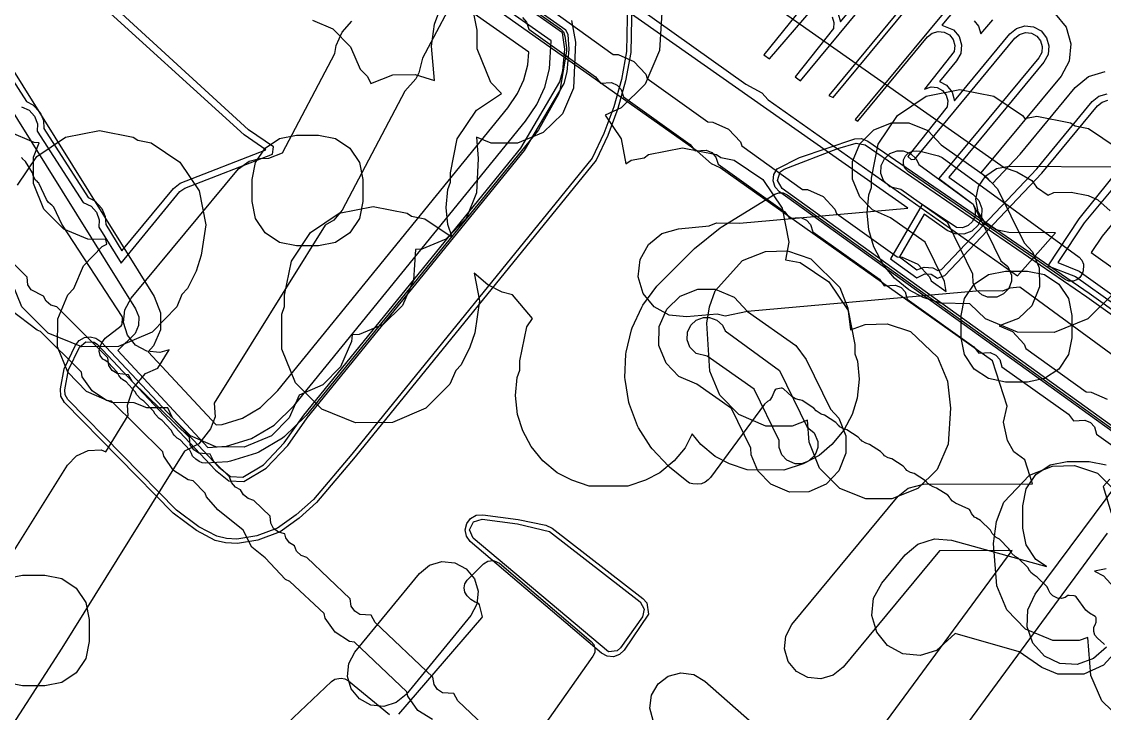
# Model space of a CAD drawing. Header units: metres. Extents: x -2677 to -840, y 169 to 1487.
# Drawn here: x -1929.45 to -1880.57, y 335.8 to 367.03 of the extents above; entities that cross this region are included whole.
import ezdxf

# ---------------------------------------------------------------- set-up
doc = ezdxf.new("R2010")
doc.units = ezdxf.units.M
doc.layers.add('AI_GREENING_EXCLUSIONS', color=1, linetype='Continuous')
doc.layers.add('AI_GREENING_LAWN', color=82, linetype='Continuous')

msp = doc.modelspace()

# ---------------------------------------------------------------- linework, layer by layer
at = {"layer": 'AI_GREENING_EXCLUSIONS'}
for points in [[(-1901.883, 368.701), (-1901.945, 365.64), (-1902.183, 364.361), (-1902.531, 363.111), (-1902.986, 361.896), (-1903.518, 360.777), (-1914.39, 347.377), (-1916.135, 345.325), (-1916.921, 344.611), (-1917.785, 343.994), (-1918.788, 343.622), (-1919.702, 343.475), (-1920.244, 343.504), (-1920.713, 343.614), (-1921.56, 344.059), (-1922.608, 344.835), (-1927.51, 349.835), (-1927.679, 350.12), (-1927.697, 350.451), (-1927.529, 351.353), (-1927.012, 352.425), (-1926.848, 352.634), (-1926.618, 352.767), (-1926.354, 352.804), (-1926.096, 352.74), (-1925.88, 352.585), (-1920.549, 346.922), (-1920.02, 346.492), (-1919.465, 346.466), (-1918.528, 347.028), (-1917.593, 348.022), (-1916.718, 349.27), (-1906.917, 361.321), (-1905.151, 364.311), (-1905.021, 364.803), (-1904.935, 365.788), (-1905.032, 366.517), (-1936.684, 388.729)], [(-1902.083, 368.704), (-1902.142, 365.676), (-1902.376, 364.415), (-1902.718, 363.181), (-1903.167, 361.982), (-1903.698, 360.862), (-1914.545, 347.504), (-1916.282, 345.461), (-1917.051, 344.763), (-1917.896, 344.161), (-1918.831, 343.817), (-1919.732, 343.673), (-1920.209, 343.701), (-1920.634, 343.798), (-1921.453, 344.229), (-1922.465, 344.975), (-1927.367, 349.974), (-1927.487, 350.178), (-1927.5, 350.414), (-1927.333, 351.317), (-1926.834, 352.333), (-1926.552, 352.578), (-1926.18, 352.559), (-1926.026, 352.448), (-1920.692, 346.78), (-1920.095, 346.295), (-1919.414, 346.264), (-1918.405, 346.869), (-1917.438, 347.896), (-1916.563, 349.144), (-1906.747, 361.212), (-1904.965, 364.232), (-1904.823, 364.769), (-1904.734, 365.783), (-1904.774, 366.453), (-1904.882, 366.651), (-1936.586, 388.904)], [(-1936.992, 374.411), (-1924.309, 354.069), (-1924.163, 353.707), (-1924.168, 353.316), (-1924.321, 352.957), (-1925.101, 352.181), (-1921.049, 347.805), (-1920.207, 347.86), (-1919.074, 348.211), (-1918.053, 348.816), (-1917.146, 349.695), (-1906.704, 362.533), (-1906.191, 363.286), (-1905.834, 364.07), (-1905.614, 364.903), (-1905.548, 366.162), (-1936.846, 388.109)], [(-1936.143, 374.941), (-1923.471, 354.615), (-1923.18, 353.891), (-1923.189, 353.11), (-1923.496, 352.392), (-1923.735, 352.117), (-1920.671, 348.832), (-1920.391, 348.85), (-1919.483, 349.132), (-1918.664, 349.616), (-1917.884, 350.372), (-1907.507, 363.131), (-1907.066, 363.778), (-1906.779, 364.408), (-1906.602, 365.076), (-1906.552, 365.644), (-1936.621, 386.73)], [(-1901.995, 372.331), (-1885.098, 360.446), (-1884.516, 360.255), (-1883.848, 359.853), (-1883.631, 359.56), (-1883.112, 359.199), (-1882.847, 359.316), (-1882.067, 359.335), (-1881.301, 359.184), (-1880.86, 358.985), (-1880.307, 358.487)], [(-1901.995, 372.331), (-1885.098, 360.446), (-1884.516, 360.255), (-1883.848, 359.853), (-1883.631, 359.56), (-1883.112, 359.199), (-1882.847, 359.316), (-1882.067, 359.335), (-1881.301, 359.184), (-1880.86, 358.985), (-1880.307, 358.487)], [(-1907.141, 371.614), (-1896.757, 364.213), (-1896.033, 363.813), (-1895.742, 363.505), (-1884.5, 355.561), (-1882.779, 357.49), (-1884.889, 357.506), (-1885.462, 357.624), (-1885.946, 357.953), (-1886.268, 358.442), (-1886.378, 359.017), (-1886.259, 359.59), (-1885.93, 360.074), (-1885.441, 360.396), (-1884.866, 360.506), (-1880.155, 360.47)], [(-1892.855, 367.245), (-1892.777, 366.984), (-1892.804, 366.712), (-1894.537, 364.535), (-1894.287, 364.359), (-1889.485, 370.162)], [(-1892.59, 367.386), (-1892.479, 367.015), (-1889.716, 370.354)], [(-1858.336, 335.961), (-1884.393, 355.042), (-1884.843, 355.002), (-1885.169, 354.858), (-1886.193, 354.882), (-1896.689, 353.945), (-1897.696, 353.737), (-1898.051, 353.823), (-1899.441, 353.699), (-1900.217, 353.782), (-1900.902, 354.156), (-1901.391, 354.764), (-1901.611, 355.513), (-1901.528, 356.289), (-1901.154, 356.974), (-1900.546, 357.463), (-1899.797, 357.683), (-1898.409, 357.807), (-1898.077, 357.954), (-1897.045, 357.929), (-1889.438, 358.608), (-1904.289, 369.053)], [(-1858.336, 335.961), (-1884.393, 355.042), (-1884.843, 355.002), (-1885.169, 354.858), (-1886.193, 354.882), (-1896.689, 353.945), (-1897.696, 353.737), (-1898.051, 353.823), (-1899.441, 353.699), (-1900.217, 353.782), (-1900.902, 354.156), (-1901.391, 354.764), (-1901.611, 355.513), (-1901.528, 356.289), (-1901.154, 356.974), (-1900.546, 357.463), (-1899.797, 357.683), (-1898.409, 357.807), (-1898.077, 357.954), (-1897.045, 357.929), (-1889.438, 358.608), (-1904.289, 369.053)], [(-1888.406, 369.27), (-1893.017, 363.697), (-1892.81, 363.61), (-1888.27, 369.097)], [(-1890.402, 335.459), (-1884.733, 343.159), (-1888.016, 343.147), (-1892.362, 337.896), (-1892.816, 337.526), (-1893.377, 337.358), (-1893.959, 337.418), (-1894.474, 337.696), (-1894.844, 338.15), (-1895.011, 338.711), (-1894.952, 339.293), (-1894.674, 339.808), (-1889.88, 345.601), (-1889.426, 345.971), (-1888.73, 346.145), (-1883.818, 346.163), (-1884.169, 347.244), (-1884.661, 347.616), (-1884.946, 348.127), (-1885.121, 348.955), (-1884.955, 349.67), (-1885.616, 351.711), (-1897.913, 360.431), (-1898.302, 360.605), (-1898.95, 361.183), (-1909.599, 368.698), (-1911.355, 365.375), (-1911.513, 364.718), (-1911.657, 364.444), (-1912.144, 363.883), (-1914.98, 358.518), (-1915.35, 358.064), (-1915.75, 357.848), (-1920.754, 349.805), (-1920.721, 349.189), (-1920.927, 348.641), (-1921.447, 347.974), (-1922.102, 347.64), (-1927.631, 338.753), (-1931.175, 333.281)], [(-1929.459, 363.19), (-1929.109, 363.027), (-1928.866, 362.758), (-1928.74, 362.408), (-1928.749, 362.087), (-1926.669, 358.859), (-1926.318, 358.696), (-1926.076, 358.427), (-1925.95, 358.077), (-1925.959, 357.757), (-1924.965, 356.123), (-1922.311, 359.366), (-1922.081, 359.512), (-1918.123, 361.042), (-1918.078, 361.38), (-1919.208, 362.138), (-1926.371, 368.724)], [(-1931.237, 366.529), (-1929.233, 363.418), (-1928.941, 363.275), (-1928.617, 362.926), (-1928.466, 362.565), (-1928.446, 362.198), (-1926.443, 359.087), (-1926.151, 358.944), (-1925.827, 358.595), (-1925.676, 358.234), (-1925.656, 357.867), (-1924.924, 356.687), (-1922.599, 359.497), (-1922.296, 359.743), (-1918.423, 361.248), (-1919.411, 361.916), (-1926.429, 368.318)], [(-1900.509, 368.187), (-1900.656, 365.72), (-1901.303, 364.211), (-1902.383, 363.131), (-1903.111, 362.81), (-1902.391, 361.734), (-1902.169, 360.615), (-1901.934, 360.773), (-1901.351, 360.888), (-1901.146, 361.026), (-1899.615, 361.33), (-1898.084, 361.026), (-1897.885, 360.892), (-1897.282, 360.773), (-1895.985, 359.905), (-1895.117, 358.608), (-1894.813, 357.077), (-1894.971, 356.282), (-1894.301, 356.149), (-1893.004, 355.281), (-1892.136, 353.984), (-1891.832, 352.453), (-1891.832, 352.027), (-1891.711, 351.698), (-1891.638, 350.886), (-1891.727, 350.037), (-1891.959, 349.295), (-1892.331, 348.592), (-1892.875, 347.938), (-1893.454, 347.448), (-1894.172, 347.07), (-1895.04, 346.785), (-1896.701, 346.801), (-1897.496, 347.07), (-1898.146, 347.405), (-1898.793, 347.938), (-1899.177, 348.415), (-1899.496, 347.79), (-1899.997, 347.2), (-1900.64, 346.667), (-1901.294, 346.332), (-1902.085, 346.063), (-1903.824, 346.063), (-1904.618, 346.332), (-1905.268, 346.667), (-1905.916, 347.2), (-1906.455, 347.854), (-1906.823, 348.557), (-1907.059, 349.299), (-1907.149, 350.148), (-1907.075, 350.96), (-1907.075, 350.96), (-1906.954, 351.289), (-1906.954, 351.715), (-1906.65, 353.246), (-1906.39, 353.634), (-1907.297, 354.693), (-1907.751, 354.82), (-1908.401, 355.155), (-1909.025, 355.672), (-1908.777, 354.427), (-1908.998, 352.986), (-1909.21, 352.331), (-1909.603, 351.541), (-1909.852, 351.274), (-1910.124, 350.661), (-1911.204, 349.581), (-1912.713, 348.934), (-1914.374, 348.918), (-1915.896, 349.538), (-1917.083, 350.725), (-1917.703, 352.247), (-1917.703, 353.831), (-1917.579, 354.167), (-1917.579, 354.68), (-1917.275, 356.211), (-1916.407, 357.508), (-1915.11, 358.376), (-1913.579, 358.68), (-1912.048, 358.376), (-1911.849, 358.242), (-1911.246, 358.123), (-1910.016, 357.301), (-1910.208, 357.864), (-1910.282, 358.636), (-1910.208, 359.448), (-1910.087, 359.777), (-1910.087, 360.203), (-1909.783, 361.734), (-1908.915, 363.031), (-1907.791, 363.783), (-1908.262, 364.275), (-1908.882, 365.797), (-1908.882, 366.64), (-1909.031, 367.39)], [(-1893.661, 368.375), (-1895.945, 365.53), (-1895.683, 365.345), (-1893.801, 367.537)], [(-1887.192, 368.204), (-1891.817, 362.614), (-1891.701, 362.533), (-1888.554, 366.336), (-1888.342, 366.509), (-1888.08, 366.587), (-1887.808, 366.559), (-1887.568, 366.429), (-1887.396, 366.218), (-1887.317, 365.956), (-1887.345, 365.684), (-1888.685, 363.981), (-1888.396, 364.081), (-1888.125, 364.054), (-1887.884, 363.924), (-1887.712, 363.712), (-1887.634, 363.45), (-1887.662, 363.179), (-1889.445, 360.939), (-1889.297, 360.812), (-1889.135, 360.813), (-1884.609, 366.283), (-1884.397, 366.455), (-1884.136, 366.533), (-1883.864, 366.505), (-1883.623, 366.376), (-1883.451, 366.164), (-1883.373, 365.902), (-1883.401, 365.63), (-1883.53, 365.39), (-1888.037, 359.944), (-1886.497, 358.792), (-1886.399, 358.537), (-1886.406, 358.264), (-1886.517, 358.014), (-1886.715, 357.826), (-1886.97, 357.728), (-1887.243, 357.735), (-1888.797, 358.767), (-1890.22, 356.321), (-1889.036, 355.463), (-1888.67, 355.642), (-1888.397, 355.623), (-1888.111, 355.452), (-1887.771, 355.563), (-1883.4, 360.19), (-1880.887, 363.227), (-1880.675, 363.399), (-1880.413, 363.478)], [(-1916.319, 367.097), (-1915.409, 366.702), (-1914.599, 365.891), (-1914.163, 364.884), (-1913.832, 364.553), (-1913.684, 364.233), (-1912.686, 364.622), (-1911.692, 364.649), (-1910.816, 364.371), (-1910.944, 365.923), (-1910.814, 366.921), (-1910.475, 367.796)], [(-1886.961, 368.013), (-1887.91, 366.865), (-1887.377, 366.661), (-1887.13, 366.358), (-1887.019, 365.984), (-1887.058, 365.596), (-1887.244, 365.253), (-1888.01, 364.326), (-1887.693, 364.155), (-1887.447, 363.852), (-1887.337, 363.456), (-1884.84, 366.474), (-1884.538, 366.72), (-1884.164, 366.832), (-1883.776, 366.792), (-1883.432, 366.607), (-1883.186, 366.304), (-1883.074, 365.93), (-1883.114, 365.542), (-1883.299, 365.199), (-1887.599, 360.003), (-1886.512, 359.235), (-1886.243, 358.952), (-1886.103, 358.588), (-1886.114, 358.198), (-1886.272, 357.841), (-1886.555, 357.572), (-1886.919, 357.432), (-1887.309, 357.443), (-1887.666, 357.601), (-1888.702, 358.333), (-1889.824, 356.405), (-1889.033, 355.831), (-1888.707, 355.94), (-1888.318, 355.912), (-1888.091, 355.799), (-1887.919, 355.843), (-1883.625, 360.389), (-1881.118, 363.418), (-1880.815, 363.665), (-1880.442, 363.776)], [(-1904.631, 367.085), (-1904.449, 366.096), (-1904.531, 364.023), (-1905.029, 362.872), (-1905.906, 362.017), (-1907.071, 361.547), (-1908.259, 361.547), (-1908.923, 361.808), (-1908.838, 360.846), (-1908.915, 359.301), (-1909.385, 358.136), (-1910.307, 357.214), (-1911.391, 356.761), (-1911.677, 356.744), (-1911.759, 355.363), (-1912.257, 354.212), (-1913.134, 353.357), (-1914.218, 352.904), (-1914.535, 352.887), (-1914.552, 352.591), (-1915.05, 351.44), (-1915.86, 350.63), (-1916.92, 350.17), (-1917.366, 349.143), (-1918.176, 348.333), (-1919.408, 347.818), (-1920.677, 347.835), (-1921.828, 348.333), (-1922.638, 349.143), (-1922.847, 349.603), (-1923.8, 349.603), (-1924.37, 349.827), (-1925.374, 349.841), (-1926.515, 350.333), (-1927.363, 351.2), (-1927.831, 352.354), (-1927.817, 353.611), (-1927.363, 354.695), (-1927.091, 354.985), (-1926.662, 356.011), (-1925.814, 356.878), (-1925.603, 356.981), (-1925.643, 357.194), (-1926.462, 357.209), (-1927.545, 357.662), (-1928.451, 358.568), (-1928.919, 359.721), (-1928.919, 360.909), (-1928.665, 361.552), (-1928.878, 361.566), (-1930.018, 362.058)], [(-1906.839, 367.21), (-1906.652, 367.011), (-1906.558, 366.684), (-1903.547, 364.537), (-1903.324, 364.244), (-1902.816, 364.276), (-1902.567, 364.163), (-1902.38, 363.965), (-1902.285, 363.637), (-1899.275, 361.49), (-1899.052, 361.198), (-1898.543, 361.229), (-1898.294, 361.117), (-1898.107, 360.918), (-1898.013, 360.591), (-1895.002, 358.444), (-1894.779, 358.151), (-1894.271, 358.183), (-1894.022, 358.07), (-1893.835, 357.871), (-1893.74, 357.544), (-1890.73, 355.397), (-1890.507, 355.105), (-1889.998, 355.136), (-1889.749, 355.024), (-1889.562, 354.825), (-1889.468, 354.497), (-1886.457, 352.351), (-1886.234, 352.058), (-1885.726, 352.089), (-1885.477, 351.977), (-1885.29, 351.778), (-1885.195, 351.451), (-1882.185, 349.304), (-1881.962, 349.012), (-1881.453, 349.043), (-1881.204, 348.931), (-1881.017, 348.732), (-1880.923, 348.404), (-1877.912, 346.258)], [(-1905.478, 367.51), (-1902.749, 365.549), (-1902.524, 365.542), (-1901.812, 365.222), (-1901.277, 364.654), (-1901.205, 364.464), (-1898.476, 362.503), (-1898.251, 362.496), (-1897.54, 362.175), (-1897.005, 361.607), (-1896.933, 361.417), (-1894.204, 359.456), (-1893.979, 359.449), (-1893.267, 359.129), (-1892.732, 358.561), (-1892.66, 358.371), (-1889.931, 356.41), (-1889.706, 356.403), (-1888.995, 356.082), (-1888.46, 355.514), (-1888.388, 355.324), (-1887.718, 354.847), (-1887.79, 355.294), (-1888.661, 357.079), (-1890.221, 358.177), (-1891.038, 358.527), (-1891.618, 359.127), (-1891.935, 359.922), (-1891.935, 360.713), (-1891.618, 361.509), (-1890.978, 362.149), (-1890.183, 362.466), (-1889.392, 362.466), (-1888.537, 362.109), (-1887.936, 361.461), (-1885.937, 360.053), (-1885.399, 359.488), (-1884.194, 357.045), (-1883.811, 356.643), (-1883.509, 355.921), (-1883.494, 355.056), (-1883.851, 354.201), (-1884.451, 353.621), (-1885.318, 353.304), (-1884.722, 353.036), (-1884.187, 352.467), (-1884.115, 352.278), (-1881.386, 350.316), (-1881.161, 350.31), (-1880.45, 349.989)], [(-1886.444, 367.068), (-1886.247, 366.826), (-1886.141, 366.471), (-1885.611, 367.111)], [(-1882.795, 367.377), (-1882.302, 366.772), (-1882.079, 366.024), (-1882.158, 365.248), (-1882.529, 364.561), (-1886.141, 360.197), (-1885.626, 359.726), (-1884.375, 361.051), (-1881.888, 364.056), (-1881.283, 364.548), (-1880.536, 364.772)], [(-1931.38, 340.625), (-1927.382, 347.01), (-1926.981, 347.436), (-1926.447, 347.676), (-1925.862, 347.694), (-1925.651, 347.614), (-1924.636, 349.245), (-1924.673, 349.72), (-1924.412, 350.478), (-1923.865, 351.14), (-1923.306, 351.383), (-1922.787, 352.216), (-1923.212, 352.089), (-1923.794, 352.149), (-1924.309, 352.427), (-1924.679, 352.881), (-1924.846, 353.442), (-1924.787, 354.024), (-1924.509, 354.539), (-1919.663, 360.389), (-1919.184, 360.725), (-1918.718, 360.847), (-1918.287, 360.861), (-1917.681, 361.111), (-1915.31, 365.597), (-1915.258, 365.953), (-1914.988, 366.55), (-1914.545, 367.045)], [(-1880.169, 354.743), (-1881.313, 353.62), (-1882.835, 353), (-1884.496, 353.016), (-1885.941, 353.62), (-1886.639, 354.297), (-1887.958, 354.313), (-1888.753, 354.582), (-1889.403, 354.917), (-1890.05, 355.45), (-1890.547, 356.04), (-1890.98, 356.867), (-1891.21, 357.626), (-1891.284, 358.398), (-1891.21, 359.21), (-1891.21, 359.21), (-1891.089, 359.539), (-1891.089, 359.965), (-1890.785, 361.496), (-1889.917, 362.793), (-1888.62, 363.661), (-1887.089, 363.965), (-1885.558, 363.661), (-1884.261, 362.793), (-1884.167, 362.654), (-1883.624, 362.762), (-1882.093, 362.458), (-1881.894, 362.324), (-1881.291, 362.205), (-1879.994, 361.337)], [(-1929.636, 359.646), (-1928.768, 360.943), (-1927.471, 361.811), (-1925.94, 362.115), (-1924.409, 361.811), (-1924.21, 361.677), (-1924.21, 361.677), (-1923.607, 361.558), (-1922.31, 360.69), (-1921.442, 359.393), (-1921.138, 357.862), (-1921.345, 356.491), (-1921.571, 355.766), (-1921.964, 354.976), (-1922.213, 354.709), (-1922.442, 354.16), (-1923.565, 353.016), (-1925.074, 352.369), (-1926.735, 352.353), (-1928.257, 352.973), (-1929.444, 354.16), (-1930.064, 355.682)], [(-1854.617, 330.089), (-1895.238, 359.341), (-1895.435, 359.558), (-1895.435, 359.558), (-1895.525, 359.836), (-1895.495, 360.127), (-1895.348, 360.379), (-1894.335, 360.891), (-1891.839, 361.731), (-1891.533, 361.749), (-1891.25, 361.635), (-1881.253, 354.772), (-1869.29, 346.216)], [(-1854.128, 329.982), (-1895.121, 359.503), (-1895.326, 359.857), (-1895.2, 360.245), (-1895.03, 360.367), (-1895.03, 360.367), (-1892.598, 361.305), (-1891.783, 361.538), (-1891.363, 361.47), (-1881.369, 354.609), (-1869.406, 346.053)], [(-1879.627, 360.733), (-1881.72, 358.12), (-1883.13, 356.01), (-1881.877, 355.517), (-1880.059, 354.223)], [(-1879.526, 360.301), (-1881.479, 357.94), (-1882.67, 356.159), (-1881.703, 355.762), (-1880.02, 354.563)], [(-1878.755, 359.664), (-1880.676, 357.342), (-1881.171, 356.602), (-1879.967, 355.753)], [(-1907.148, 333.906), (-1909.756, 336.375), (-1909.937, 336.695), (-1910.445, 336.735), (-1910.676, 336.88), (-1910.834, 337.103), (-1910.882, 337.44), (-1913.491, 339.909), (-1913.671, 340.23), (-1914.179, 340.269), (-1914.41, 340.415), (-1914.568, 340.638), (-1914.617, 340.975), (-1916.581, 342.834), (-1916.839, 342.935), (-1917.035, 343.125), (-1917.139, 343.364), (-1917.36, 343.499), (-1917.521, 343.72), (-1917.567, 343.909), (-1917.857, 343.984), (-1918.073, 344.152), (-1918.208, 344.39), (-1918.23, 344.7), (-1918.966, 345.418), (-1919.228, 345.496), (-1919.44, 345.669), (-1919.563, 345.898), (-1919.795, 346.014), (-1919.975, 346.22), (-1920.061, 346.486), (-1920.77, 347.178), (-1920.945, 347.501), (-1921.453, 347.548), (-1921.682, 347.697), (-1921.836, 347.922), (-1921.88, 348.26), (-1924.45, 350.769), (-1924.626, 351.092), (-1925.133, 351.139), (-1925.362, 351.288), (-1925.517, 351.513), (-1925.56, 351.851), (-1927.866, 354.154), (-1928.127, 354.235), (-1928.336, 354.41), (-1928.457, 354.641), (-1929.013, 354.926), (-1929.164, 355.153), (-1929.204, 355.492), (-1931.743, 358.032)], [(-1910.909, 335.52), (-1911.569, 335.936), (-1912.021, 336.573), (-1912.066, 336.771), (-1914.421, 339.017), (-1914.643, 339.055), (-1915.304, 339.471), (-1915.755, 340.107), (-1915.8, 340.305), (-1917.338, 341.761), (-1917.543, 341.842), (-1918.45, 342.829), (-1919.057, 343.303), (-1919.454, 344.077), (-1920.591, 344.986), (-1921.103, 345.575), (-1921.159, 345.741), (-1921.714, 346.3), (-1921.935, 346.341), (-1922.59, 346.767), (-1923.031, 347.41), (-1923.073, 347.609), (-1925.394, 349.891), (-1925.616, 349.932), (-1926.27, 350.357), (-1926.711, 351.001), (-1926.754, 351.202), (-1928.598, 353.047), (-1928.75, 353.094), (-1929.932, 354.007)], [(-1879.966, 338.68), (-1880.613, 337.981), (-1881.495, 337.572), (-1882.675, 337.572), (-1883.398, 337.874), (-1884.421, 338.581), (-1887.311, 339.409), (-1888.144, 338.642), (-1888.892, 338.418), (-1889.668, 338.498), (-1890.355, 338.869), (-1890.847, 339.474), (-1891.071, 340.222), (-1890.991, 340.998), (-1890.991, 340.998), (-1890.62, 341.685), (-1889.559, 342.967), (-1888.989, 343.441), (-1888.246, 343.679), (-1887.468, 343.615), (-1883.188, 342.432), (-1883.672, 342.756), (-1884.106, 343.405), (-1884.258, 344.17), (-1884.258, 345.17), (-1884.106, 345.935), (-1883.672, 346.584), (-1883.023, 347.018), (-1882.258, 347.17), (-1881.258, 347.17), (-1880.493, 347.018)], [(-1879.805, 335.509), (-1880.682, 336.364), (-1881.18, 337.515), (-1881.32, 339.234), (-1881.705, 339.09), (-1882.893, 339.09), (-1884.125, 339.605), (-1884.98, 340.482), (-1885.433, 341.566), (-1885.578, 343.466), (-1885.448, 344.464), (-1885.109, 345.339), (-1883.949, 346.561), (-1882.919, 346.968), (-1881.925, 346.995), (-1880.875, 346.643), (-1879.565, 345.338)], [(-1880.482, 338.798), (-1881.061, 338.275), (-1881.796, 338.014), (-1882.576, 338.054), (-1883.28, 338.39), (-1883.803, 338.969), (-1884.064, 339.704), (-1884.024, 340.484), (-1883.688, 341.188), (-1879.957, 346.194)], [(-1880.33, 346.381), (-1880.626, 346.042), (-1880.27, 344.858)], [(-1880.45, 343.937), (-1887.999, 333.662)], [(-1880.493, 342.322), (-1881.023, 342.217), (-1880.613, 342.005), (-1879.966, 341.306)], [(-1900.944, 335.48), (-1901.094, 336.046), (-1901.015, 336.626), (-1900.721, 337.132), (-1900.256, 337.487), (-1899.69, 337.636), (-1899.11, 337.558), (-1898.604, 337.264), (-1893.834, 333.052)]]:
    msp.add_lwpolyline(points, dxfattribs=at)
for points in [[(-1915.284, 357.054), (-1916.049, 356.902), (-1917.049, 356.902), (-1917.814, 357.054), (-1918.463, 357.488), (-1918.897, 358.137), (-1919.049, 358.902), (-1919.049, 359.902), (-1918.897, 360.667), (-1918.463, 361.316), (-1917.814, 361.75), (-1917.049, 361.902), (-1916.049, 361.902), (-1915.284, 361.75), (-1914.635, 361.316), (-1914.201, 360.667), (-1914.049, 359.902), (-1914.049, 358.902), (-1914.201, 358.137), (-1914.635, 357.488), (-1915.284, 357.054)], [(-1890.541, 359.853), (-1890.661, 360.179), (-1890.646, 360.529), (-1890.5, 360.842), (-1890.252, 361.071), (-1889.926, 361.191), (-1889.649, 361.191), (-1889.323, 361.071), (-1889.074, 360.842), (-1888.952, 360.586), (-1886.498, 358.793), (-1885.244, 356.233), (-1884.929, 355.976), (-1884.769, 355.591), (-1884.769, 355.313), (-1884.889, 354.988), (-1885.118, 354.739), (-1885.431, 354.593), (-1885.854, 354.593), (-1886.107, 354.699), (-1886.355, 354.928), (-1886.501, 355.241), (-1886.508, 355.63), (-1887.639, 357.949), (-1889.762, 359.444), (-1890.252, 359.565), (-1890.541, 359.853)], [(-1898.142, 354.873), (-1896.904, 356.246), (-1895.874, 356.653), (-1894.88, 356.68), (-1893.83, 356.328), (-1892.52, 355.023), (-1892.159, 354.094), (-1892.032, 353.113), (-1891.373, 353.361), (-1890.379, 353.388), (-1889.329, 353.036), (-1888.105, 351.877), (-1887.658, 350.802), (-1887.525, 349.585), (-1887.619, 347.959), (-1888.117, 346.808), (-1888.994, 345.953), (-1890.159, 345.483), (-1891.347, 345.483), (-1892.512, 345.953), (-1893.434, 346.875), (-1893.904, 348.04), (-1893.974, 349.045), (-1894.66, 348.775), (-1895.848, 348.775), (-1897.08, 349.29), (-1897.935, 350.167), (-1898.388, 351.251), (-1898.52, 353.422), (-1898.403, 354.149), (-1898.142, 354.873)], [(-1883.276, 350.913), (-1884.041, 350.761), (-1885.041, 350.761), (-1885.806, 350.913), (-1886.455, 351.347), (-1886.889, 351.996), (-1887.041, 352.761), (-1887.041, 353.761), (-1886.889, 354.526), (-1886.455, 355.175), (-1885.806, 355.609), (-1885.041, 355.761), (-1884.041, 355.761), (-1883.276, 355.609), (-1882.627, 355.175), (-1882.193, 354.526), (-1882.041, 353.761), (-1882.041, 352.761), (-1882.193, 351.996), (-1882.627, 351.347), (-1883.276, 350.913)], [(-1899.781, 351.015), (-1900.361, 351.615), (-1900.678, 352.41), (-1900.664, 353.274), (-1900.321, 354.056), (-1899.721, 354.637), (-1898.926, 354.954), (-1898.135, 354.954), (-1897.28, 354.597), (-1896.679, 353.949), (-1894.507, 352.404), (-1894.035, 351.783), (-1892.937, 349.533), (-1892.554, 349.131), (-1892.237, 348.336), (-1892.237, 347.544), (-1892.554, 346.749), (-1893.135, 346.149), (-1893.917, 345.807), (-1894.781, 345.792), (-1895.636, 346.149), (-1896.216, 346.749), (-1896.519, 347.471), (-1896.533, 347.782), (-1897.404, 349.567), (-1898.964, 350.665), (-1899.781, 351.015)], [(-1898.995, 352.053), (-1899.284, 352.341), (-1899.404, 352.667), (-1899.389, 353.017), (-1899.243, 353.33), (-1898.995, 353.559), (-1898.669, 353.679), (-1898.392, 353.679), (-1898.066, 353.559), (-1897.817, 353.33), (-1897.695, 353.074), (-1895.241, 351.281), (-1893.987, 348.721), (-1893.672, 348.464), (-1893.512, 348.079), (-1893.512, 347.801), (-1893.632, 347.476), (-1893.921, 347.187), (-1894.247, 347.066), (-1894.524, 347.066), (-1894.909, 347.227), (-1895.138, 347.476), (-1895.259, 347.801), (-1895.251, 348.118), (-1896.382, 350.437), (-1898.505, 351.932), (-1898.995, 352.053)], [(-1908.926, 344.747), (-1908.634, 344.77), (-1907.032, 344.558), (-1905.782, 344.302), (-1905.494, 344.17), (-1901.403, 340.993), (-1901.23, 340.794), (-1901.155, 340.28), (-1902.245, 338.65), (-1902.456, 338.454), (-1902.728, 338.36), (-1903.016, 338.383), (-1903.269, 338.52), (-1909.197, 343.56), (-1909.367, 343.798), (-1909.425, 344.086), (-1909.359, 344.372), (-1909.183, 344.606), (-1908.926, 344.747)], [(-1901.341, 340.515), (-1901.428, 340.155), (-1902.409, 338.766), (-1902.559, 338.626), (-1902.959, 338.575), (-1909.062, 343.707), (-1909.225, 344.083), (-1909.052, 344.454), (-1908.66, 344.572), (-1907.072, 344.362), (-1905.616, 344.012), (-1901.527, 340.836), (-1901.341, 340.515)], [(-1910.482, 342.66), (-1909.899, 342.602), (-1909.383, 342.326), (-1909.012, 341.874), (-1908.842, 341.314), (-1908.9, 340.731), (-1909.176, 340.215), (-1912.093, 336.661), (-1912.545, 336.29), (-1913.105, 336.12), (-1913.688, 336.178), (-1914.204, 336.454), (-1914.575, 336.906), (-1914.745, 337.466), (-1914.687, 338.049), (-1914.411, 338.565), (-1911.494, 342.119), (-1911.042, 342.49), (-1910.482, 342.66)], [(-1927.64, 337.198), (-1928.405, 337.046), (-1929.405, 337.046), (-1930.17, 337.198), (-1930.819, 337.632), (-1931.253, 338.281), (-1931.405, 339.046), (-1931.405, 340.046), (-1931.253, 340.811), (-1930.819, 341.46), (-1930.17, 341.894), (-1929.405, 342.046), (-1928.405, 342.046), (-1927.64, 341.894), (-1926.991, 341.46), (-1926.557, 340.811), (-1926.405, 340.046), (-1926.405, 339.046), (-1926.557, 338.281), (-1926.991, 337.632), (-1927.64, 337.198)]]:
    msp.add_lwpolyline(points, close=True, dxfattribs=at)
at = {"layer": 'AI_GREENING_LAWN'}
for points in [[(-1936.543, 388.752), (-1905.131, 366.709), (-1904.993, 366.562), (-1904.924, 366.373), (-1904.846, 365.853), (-1904.848, 365.693), (-1905.158, 363.919), (-1905.215, 363.759), (-1906.121, 362.151), (-1906.169, 362.081), (-1916.61, 349.244), (-1916.65, 349.2), (-1917.583, 348.296), (-1917.676, 348.225), (-1918.738, 347.597), (-1918.844, 347.55), (-1920.022, 347.184), (-1920.138, 347.163), (-1921.135, 347.098), (-1921.294, 347.113), (-1921.44, 347.177), (-1921.591, 347.275), (-1921.731, 347.411), (-1921.782, 347.53), (-1921.865, 347.69), (-1922.29, 348.145), (-1922.431, 348.232), (-1922.571, 348.36), (-1922.604, 348.429), (-1922.61, 348.426), (-1922.699, 348.586), (-1923.109, 349.024), (-1923.245, 349.107), (-1923.428, 349.303), (-1923.502, 349.446), (-1923.927, 349.902), (-1924.064, 349.986), (-1924.247, 350.182), (-1924.321, 350.324), (-1924.729, 350.764), (-1924.882, 350.863), (-1924.879, 350.869), (-1924.946, 350.907), (-1925.064, 351.056), (-1925.14, 351.202), (-1925.548, 351.642), (-1925.701, 351.741), (-1925.698, 351.746), (-1925.784, 351.797), (-1925.903, 351.961), (-1925.948, 352.159), (-1925.909, 352.359), (-1925.836, 352.536), (-1925.68, 352.739), (-1924.959, 353.297), (-1924.927, 353.335), (-1924.913, 353.383), (-1924.897, 353.646), (-1924.901, 353.685), (-1924.917, 353.72), (-1927.602, 357.837), (-1927.634, 357.893), (-1927.998, 358.648), (-1928.09, 358.75), (-1928.142, 358.782), (-1928.254, 358.878), (-1928.335, 359.001), (-1928.654, 359.705), (-1928.674, 359.737), (-1928.734, 359.785), (-1928.73, 359.79), (-1928.822, 359.87), (-1928.909, 360.039), (-1928.956, 360.197), (-1929.278, 360.716), (-1929.409, 360.843), (-1929.405, 360.847), (-1929.463, 360.898)], [(-1880.567, 338.917), (-1880.591, 338.946), (-1880.882, 339.194), (-1880.995, 339.331), (-1881.052, 339.5), (-1881.047, 339.678), (-1880.979, 339.843), (-1880.957, 339.877), (-1880.949, 339.922), (-1880.949, 340.113), (-1880.956, 340.153), (-1880.988, 340.178), (-1881.248, 340.324), (-1881.404, 340.462), (-1881.848, 341.059), (-1881.885, 341.092), (-1881.931, 341.107), (-1882.166, 341.129), (-1882.209, 341.126), (-1882.221, 341.12), (-1882.336, 341.036), (-1882.505, 340.987), (-1882.68, 341), (-1882.84, 341.072), (-1882.903, 341.116), (-1883.023, 341.233), (-1883.098, 341.383), (-1883.111, 341.427), (-1883.173, 341.531), (-1883.603, 341.958), (-1883.747, 342.039), (-1883.892, 342.162), (-1883.927, 342.229), (-1883.933, 342.226), (-1884.027, 342.383), (-1884.456, 342.81), (-1884.6, 342.891), (-1884.745, 343.014), (-1884.781, 343.082), (-1884.786, 343.078), (-1884.881, 343.235), (-1885.31, 343.662), (-1885.449, 343.74), (-1885.639, 343.93), (-1885.719, 344.069), (-1886.163, 344.513), (-1886.337, 344.611), (-1886.335, 344.615), (-1886.431, 344.662), (-1886.565, 344.827), (-1886.636, 344.966), (-1886.66, 344.999), (-1886.694, 345.022), (-1887.298, 345.294), (-1887.432, 345.383), (-1887.531, 345.51), (-1887.557, 345.557), (-1887.639, 345.646), (-1888.147, 345.975), (-1888.305, 346.024), (-1888.472, 346.115), (-1888.521, 346.174), (-1888.526, 346.169), (-1888.65, 346.303), (-1889.158, 346.632), (-1889.316, 346.682), (-1889.483, 346.772), (-1889.532, 346.831), (-1889.537, 346.827), (-1889.661, 346.961), (-1890.169, 347.29), (-1890.327, 347.339), (-1890.494, 347.43), (-1890.543, 347.489), (-1890.548, 347.484), (-1890.672, 347.618), (-1891.181, 347.947), (-1891.338, 347.997), (-1891.505, 348.087), (-1891.554, 348.146), (-1891.559, 348.142), (-1891.684, 348.276), (-1892.192, 348.605), (-1892.349, 348.654), (-1892.516, 348.745), (-1892.565, 348.804), (-1892.57, 348.799), (-1892.695, 348.933), (-1893.203, 349.262), (-1893.356, 349.31), (-1893.58, 349.456), (-1893.687, 349.577), (-1894.214, 349.92), (-1894.339, 349.959), (-1894.344, 349.959), (-1894.516, 349.996), (-1894.664, 350.09), (-1895.062, 350.454), (-1895.111, 350.48), (-1895.167, 350.481), (-1895.381, 350.431), (-1895.43, 350.406), (-1895.462, 350.361), (-1895.564, 350.11), (-1895.672, 349.946), (-1895.776, 349.876), (-1895.92, 349.763), (-1898.354, 346.45), (-1898.459, 346.344), (-1898.598, 346.241), (-1898.76, 346.162), (-1898.94, 346.145), (-1899.152, 346.164), (-1899.298, 346.2), (-1899.427, 346.278), (-1900.202, 346.922), (-1900.244, 346.961), (-1900.99, 347.741), (-1901.052, 347.82), (-1901.603, 348.693), (-1901.647, 348.781), (-1902.015, 349.746), (-1902.041, 349.842), (-1902.211, 350.871), (-1902.218, 350.971), (-1902.179, 352.013), (-1902.166, 352.112), (-1901.923, 353.115), (-1901.891, 353.209), (-1901.455, 354.145), (-1901.404, 354.23), (-1900.768, 355.092), (-1900.719, 355.149), (-1899.111, 356.758), (-1899.071, 356.794), (-1897.923, 357.718), (-1897.87, 357.755), (-1895.444, 359.236), (-1895.262, 359.303), (-1895.068, 359.296), (-1894.892, 359.215), (-1855.303, 330.708)], [(-1912.425, 335.766), (-1908.678, 340.113), (-1908.652, 340.162), (-1908.653, 340.217), (-1908.779, 340.701), (-1908.806, 340.75), (-1908.852, 340.78), (-1908.979, 340.825), (-1909.173, 340.949), (-1909.334, 341.114), (-1909.439, 341.275), (-1909.475, 341.463), (-1909.438, 341.652), (-1909.333, 341.812), (-1908.607, 342.556), (-1908.405, 342.681), (-1908.167, 342.7), (-1908.116, 342.691), (-1907.874, 342.578), (-1903.741, 339.054), (-1903.625, 338.911), (-1903.569, 338.736), (-1903.58, 338.552), (-1903.657, 338.385), (-1912.69, 325.573)], [(-1919.75, 333.173), (-1915.464, 337.248), (-1915.311, 337.347), (-1915.133, 337.385), (-1915.031, 337.388), (-1914.855, 337.361), (-1914.7, 337.273), (-1912.851, 335.746)]]:
    msp.add_lwpolyline(points, dxfattribs=at)
msp.add_lwpolyline([(-1882.335, 355.394), (-1889.434, 360.267), (-1889.573, 360.41), (-1889.644, 360.596), (-1889.638, 360.795), (-1889.554, 360.975), (-1889.407, 361.109), (-1889.219, 361.175), (-1889.072, 361.195), (-1888.882, 361.185), (-1888.062, 360.978), (-1887.89, 360.897), (-1881.712, 356.399), (-1881.582, 356.258), (-1881.514, 356.078), (-1881.507, 356.038), (-1881.529, 355.785), (-1881.581, 355.638), (-1881.673, 355.481), (-1881.814, 355.367), (-1881.987, 355.311), (-1882.169, 355.32), (-1882.335, 355.394)], close=True, dxfattribs=at)

doc.saveas('drawing.dxf')
